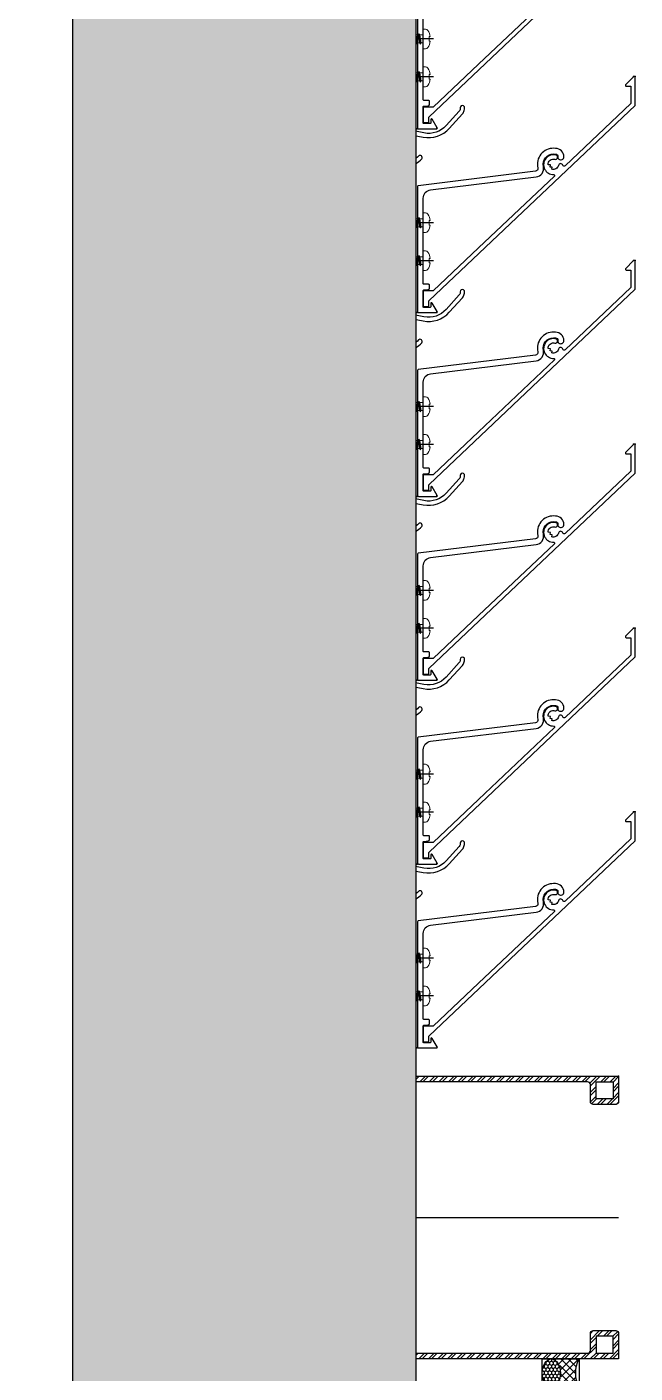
# Model space of a CAD drawing. Header units: millimetres. Extents: x 2519235 to 7246330, y 25937 to 201821.
# Drawn here: x 2752574 to 2752789, y 112582.9 to 113058.9 of the extents above; entities that cross this region are included whole.
import ezdxf

# ---------------------------------------------------------------- set-up
doc = ezdxf.new("R2010")
doc.units = ezdxf.units.MM
doc.set_wipeout_variables(frame=1)
doc.linetypes.add('CENTER', pattern=[50.8, 31.75, -6.35, 6.35, -6.35])
doc.linetypes.add('HIDDEN', pattern=[0.375, 0.25, -0.125])
for name, color, linetype in [('000 - STRUCTURE_STEEL_ACCESORIES_MAIN_COLOR_2', 7, 'Continuous'), ('000 - STRUCTURE_STEEL_ACCESORIES_WIPEOUT_', 7, 'Continuous'), ('010 - ASPG_ACCESSORIES_HATCH_', 7, 'Continuous'), ('010 - ASPG_ACCESSORIES_MAIN_COLOR_1', 7, 'Continuous'), ('010 - ASPG_ACCESSORIES_SUB_COLOR_1', 7, 'Continuous'), ('010 - ASPG_ACCESSORIES_SUB_COLOR_2', 7, 'Continuous'), ('010 - ASPG_ACCESSORIES_SYMBOL_', 7, 'Continuous'), ('010 - ASPG_ACCESSORIES_WIPEOUT_', 7, 'Continuous'), ('010 - ASPG_EXTR_DEF_SUB', 7, 'Continuous'), ('010 - ASPG_EXTR_MAIN_COLOR_2', 7, 'Continuous'), ('010 - ASPG_FASTERN_DEF_SUB', 7, 'Continuous'), ('010 - ASPG_FASTERN_HIDDEN_', 7, 'Continuous'), ('010 - ASPG_FASTERN_MAIN_COLOR_1', 7, 'Continuous'), ('010 - ASPG_FASTERN_SUB_COLOR_2', 7, 'Continuous'), ('010 - ASPG_FLASHING_HATCH_', 7, 'Continuous'), ('010 - ASPG_FLASHING_MAIN_COLOR_2', 7, 'Continuous'), ('010 - ASPG_FLASHING_MAIN_COLOR_4', 7, 'Continuous'), ('010 - ASPG_FLASHING_WIPEOUT_', 7, 'Continuous'), ('010 - ASPG_FRAMING_CUT_COLOR_4', 7, 'Continuous'), ('010 - ASPG_FRAMING_DEF_SUB', 7, 'Continuous'), ('010 - ASPG_FRAMING_HATCH_', 7, 'Continuous'), ('010 - ASPG_FRAMING_MAIN_COLOR_2', 7, 'Continuous'), ('010 - ASPG_FRAMING_SUB_COLOR_2', 7, 'Continuous'), ('010 - ASPG_FRAMING_WIPEOUT_', 7, 'Continuous'), ('BOLT & SCREW', 7, 'Continuous'), ('Center Line', 7, 'CENTER'), ('Xref-PLAN-106.940$0$_Beam', 7, 'Continuous')]:
    doc.layers.add(name, color=color, linetype=linetype)
doc.layers.add('12-GRID', color=7, linetype='CENTER', lineweight=13)
doc.layers.add('SCREW', color=7, linetype='Continuous', lineweight=5)
pattern_1 = [(45, (68845973.911, -106253.634), (-4.0411152545, 4.0411152545), []), (45, (68845976.6053, -106253.634), (-4.0411152545, 4.0411152545), [])]

# ---------------------------------------------------------------- blocks, each defined once
blk = doc.blocks.new('Xref-PLAN-106.940')
at = {"layer": 'Xref-PLAN-106.940$0$_Beam', "color": 7}
for p, q in [((153369.18, 22958.4), (153369.18, 16058.4)), ((153669.18, 22958.4), (153669.18, 16058.4))]:
    blk.add_line(p, q, dxfattribs=at)
blk = doc.blocks.new('A$C6d15e31b')
at = {"color": 7}
blk.add_blockref('Xref-PLAN-106.940', (-135619.34, -23258.4), dxfattribs=at)
blk = doc.blocks.new('*U2951')
at = {"layer": '12-GRID', "color": 7, "linetype": 'CENTER'}
for p, q in [((0, -6.2), (0, 2.2)), ((-4.2, -2), (4.2, -2))]:
    blk.add_line(p, q, dxfattribs=at)
at = {"layer": 'BOLT & SCREW', "color": 7}
for p, q in [((-0.55, -1.77), (-1.77, -1.56)), ((-0.55, -2.23), (-1.77, -2.44)), ((-0.46, -1.77), (-0.88, -1.56)), ((-0.46, -2.23), (-0.88, -2.44)), ((-0.23, -1.45), (-0.44, -0.23)), ((-0.23, -1.54), (-0.44, -1.12)), ((-0.23, -2.46), (-0.44, -2.88)), ((-0.23, -2.55), (-0.44, -3.77)), ((0.23, -1.45), (0.44, -0.23)), ((0.23, -1.54), (0.44, -1.12)), ((0.44, -2.88), (0.23, -2.46)), ((0.23, -2.55), (0.44, -3.77)), ((0.46, -1.77), (0.88, -1.56)), ((0.46, -2.23), (0.88, -2.44)), ((0.55, -1.77), (1.77, -1.56)), ((0.55, -2.23), (1.77, -2.44))]:
    blk.add_line(p, q, dxfattribs=at)
for points in [[(-1.77, -1.56), (-0.88, -1.56, 0.414214), (-0.44, -1.12), (-0.44, -0.23), (0.44, -0.23), (0.44, -1.12, 0.414214), (0.88, -1.56), (1.77, -1.56), (1.77, -2.44), (0.88, -2.44, 0.414214), (0.44, -2.88), (0.44, -3.77), (-0.44, -3.77), (-0.44, -2.88, 0.414214), (-0.88, -2.44), (-1.77, -2.44)], [(0.23, -2.46, -0.414214), (0.46, -2.23), (0.55, -2.23), (0.55, -1.77), (0.46, -1.77, -0.414214), (0.23, -1.54), (0.23, -1.45), (-0.23, -1.45), (-0.23, -1.54, -0.414214), (-0.46, -1.77), (-0.55, -1.77), (-0.55, -2.23), (-0.46, -2.23, -0.414214), (-0.23, -2.46), (-0.23, -2.55), (0.23, -2.55)]]:
    blk.add_lwpolyline(points, format="xyb", close=True, dxfattribs=at)
blk.add_circle((0, -2), 3.5, dxfattribs=at)
blk = doc.blocks.new('000_ASPG_TYP_FILES_20260218-010703_FRAME_EXTR_')
at = {"layer": '010 - ASPG_FRAMING_HATCH_'}
h = blk.add_hatch(dxfattribs=at)
h.set_pattern_fill('ANSI32', scale=0.1, angle=180)
edge = h.paths.add_edge_path()
edge.add_line((2, 16), (2, 2))
edge.add_line((2, 2), (39.7, 2))
edge.add_arc((39.7, 1.7), 0.3, 0, 90, ccw=False)
edge.add_line((40, 1.7), (40, 0.3))
edge.add_arc((39.7, 0.3), 0.3, -90, 0, ccw=False)
edge.add_line((39.7, 0), (0.3, 0))
edge.add_arc((0.3, 0.3), 0.3, 180, 270, ccw=False)
edge.add_line((0, 0.3), (0, 17.7))
edge.add_arc((0.3, 17.7), 0.3, 90, 180, ccw=False)
edge.add_line((0.3, 18), (22.56, 18))
edge.add_arc((22.56, 18.5), 0.5, 270, 380.2095)
edge.add_arc((26.17, 19.83), 3.35, 182.0638, 200.2095, ccw=False)
edge.add_arc((23.58, 19.74), 0.76, 2.0638, 182.0638, ccw=False)
edge.add_arc((26.17, 19.83), 1.83, 182.0638, 447.9362)
edge.add_arc((26.26, 22.42), 0.76, 87.9362, 267.9362, ccw=False)
edge.add_arc((26.17, 19.83), 3.35, 69.7905, 87.9362, ccw=False)
edge.add_arc((27.5, 23.44), 0.5, 249.7905, 360)
edge.add_line((28, 23.44), (28, 26.68))
edge.add_line((28, 26.68), (28.5, 27.18))
edge.add_line((28.5, 27.18), (28, 27.68))
edge.add_line((28, 27.68), (28, 38.62))
edge.add_line((28, 38.62), (28.5, 39.12))
edge.add_line((28.5, 39.12), (28, 39.62))
edge.add_line((28, 39.62), (28, 42.86))
edge.add_arc((27.5, 42.86), 0.5, 0, 110.2095)
edge.add_arc((26.17, 46.47), 3.35, 272.0638, 290.2095, ccw=False)
edge.add_arc((26.26, 43.88), 0.76, 92.0638, 272.0638, ccw=False)
edge.add_arc((26.17, 46.47), 1.83, 272.0638, 537.9362)
edge.add_arc((23.58, 46.56), 0.76, 177.9362, 357.9362, ccw=False)
edge.add_arc((26.17, 46.47), 3.35, 159.7905, 177.9362, ccw=False)
edge.add_arc((22.56, 47.8), 0.5, 339.7905, 450)
edge.add_line((22.56, 48.3), (0.3, 48.3))
edge.add_arc((0.3, 48.6), 0.3, 180, 270, ccw=False)
edge.add_line((0, 48.6), (0, 60))
edge.add_arc((0.3, 60), 0.3, 90, 180, ccw=False)
edge.add_line((0.3, 60.3), (5, 60.3))
edge.add_line((5, 60.3), (5, 65))
edge.add_arc((5.3, 65), 0.3, 90, 180, ccw=False)
edge.add_line((5.3, 65.3), (30, 65.3))
edge.add_line((30, 65.3), (30, 63.6))
edge.add_arc((29.7, 63.6), 0.3, -90, 0, ccw=False)
edge.add_line((29.7, 63.3), (7.3, 63.3))
edge.add_arc((7.3, 63), 0.3, 90, 180)
edge.add_line((7, 63), (7, 58.3))
edge.add_line((7, 58.3), (2.3, 58.3))
edge.add_arc((2.3, 58), 0.3, 90, 180)
edge.add_line((2, 58), (2, 50.6))
edge.add_arc((2.3, 50.6), 0.3, 180, 270)
edge.add_line((2.3, 50.3), (29.7, 50.3))
edge.add_arc((29.7, 50), 0.3, 0, 90, ccw=False)
edge.add_line((30, 50), (30, 26.68))
edge.add_line((30, 26.68), (30, 16.3))
edge.add_arc((29.7, 16.3), 0.3, -90, 0, ccw=False)
edge.add_line((29.7, 16), (2, 16))
at = {"layer": '010 - ASPG_FRAMING_CUT_COLOR_4', "color": 7}
blk.add_lwpolyline([(2, 16), (2, 2), (39.7, 2, -0.414214), (40, 1.7), (40, 0.3, -0.414214), (39.7, 0), (0.3, 0, -0.414214), (0, 0.3), (0, 17.7, -0.414214), (0.3, 18), (22.56, 18, 0.52173), (23.03, 18.67, -0.079342), (22.82, 19.71, -1), (24.34, 19.76, 2.296346), (26.24, 21.66, -1), (26.29, 23.18, -0.079342), (27.33, 22.97, 0.52173), (28, 23.44), (28, 26.68), (28.5, 27.18), (28, 27.68), (28, 38.62), (28.5, 39.12), (28, 39.62), (28, 42.86, 0.52173), (27.33, 43.33, -0.079342), (26.29, 43.12, -1), (26.24, 44.64, 2.296346), (24.34, 46.54, -1), (22.82, 46.59, -0.079342), (23.03, 47.63, 0.52173), (22.56, 48.3), (0.3, 48.3, -0.414214), (0, 48.6), (0, 60, -0.414214), (0.3, 60.3), (5, 60.3), (5, 65, -0.414214), (5.3, 65.3), (30, 65.3), (30, 63.6, -0.414214), (29.7, 63.3), (7.3, 63.3, 0.414214), (7, 63), (7, 58.3), (2.3, 58.3, 0.414214), (2, 58), (2, 50.6, 0.414214), (2.3, 50.3), (29.7, 50.3, -0.414214), (30, 50), (30, 26.68), (30, 16.3, -0.414214), (29.7, 16)], format="xyb", close=True, dxfattribs=at)
at = {"color": 7}
for p in [(26.17, 48.47), (26.17, 21.83)]:
    blk.add_blockref('*U2951', p, dxfattribs=at)
blk = doc.blocks.new('000_ASPG_TYP_FILES_FRAMING_EXTR_BREAKLINE_TYPE_2')
at = {"layer": '010 - ASPG_FRAMING_HATCH_', "transparency": 33554585}
h = blk.add_hatch(dxfattribs=at)
h.set_pattern_fill('ANSI32', scale=0.25)
h.paths.add_polyline_path([(131, 91, 0.414214), (132, 90), (140, 90, 0.414214), (141, 91), (141, 100), (2, 100), (2, 125), (0, 125), (0, 99, 0.414214), (1, 98), (63, 98, -0.414214), (64, 97), (64, 3, -0.414214), (63, 2), (0, 2), (0, 0), (141, 0), (141, 9, 0.414214), (140, 10), (132, 10, 0.414214), (131, 9), (131, 3, -0.414214), (130, 2), (67, 2, -0.414214), (66, 3), (66, 97, -0.414214), (67, 98), (130, 98, -0.414214), (131, 97)])
h.paths.add_polyline_path([(133, 92), (133, 98), (139, 98), (139, 92)], flags=16)
h.paths.add_polyline_path([(133, 8), (139, 8), (139, 2), (133, 2)], flags=16)
at = {"layer": '010 - ASPG_FRAMING_HATCH_'}
h = blk.add_hatch(dxfattribs=at)
h.set_pattern_fill('ANSI37', scale=0.595498, angle=-90)
h.set_pattern_definition([(315, (1257419.4929, -519971.6224), (1.3369313545, 1.3369313545), []), (45, (1257419.4929, -519971.6224), (-1.3369313545, 1.3369313545), [])])
edge = h.paths.add_edge_path()
edge.add_ellipse((57.77, 105), major_axis=(0, -5), ratio=0.644482, start_angle=0, end_angle=180)
edge.add_line((57.77, 110), (62, 110))
edge.add_arc((62, 110.3), 0.3, -90, 0)
edge.add_line((62.3, 110.3), (62.3, 111))
edge.add_line((62.3, 111), (61.8, 111.5))
edge.add_line((61.8, 111.5), (62.3, 112))
edge.add_line((62.3, 112), (61.8, 112.5))
edge.add_line((61.8, 112.5), (62.3, 113))
edge.add_line((62.3, 113), (61.8, 113.5))
edge.add_line((61.8, 113.5), (62.3, 114))
edge.add_line((62.3, 114), (62.3, 115))
edge.add_line((62.3, 115), (63.3, 115))
edge.add_line((63.3, 115), (63.8, 115.5))
edge.add_line((63.8, 115.5), (64.3, 115))
edge.add_line((64.3, 115), (64.8, 115.5))
edge.add_line((64.8, 115.5), (65.3, 115))
edge.add_line((65.3, 115), (65.8, 115.5))
edge.add_line((65.8, 115.5), (66.3, 115))
edge.add_line((66.3, 115), (67, 115))
edge.add_arc((67, 115.3), 0.3, -90, 0)
edge.add_line((67.3, 115.3), (67.3, 110))
edge.add_arc((77.2, 105), 11.09, 153.2037, 206.7963)
edge.add_line((67.3, 100), (57.77, 100))
h = blk.add_hatch(dxfattribs=at)
h.set_pattern_fill('ANSI37', scale=0.595498, angle=-90)
h.set_pattern_definition([(315, (1257419.1929, -519973.9224), (1.3369313545, 1.3369313545), []), (45, (1257419.1929, -519973.9224), (-1.3369313545, 1.3369313545), [])])
edge = h.paths.add_edge_path()
edge.add_ellipse((11.53, 105), major_axis=(0, -5), ratio=0.644482, start_angle=180, end_angle=360, ccw=False)
edge.add_line((11.53, 110), (2, 110))
edge.add_arc((-7.9, 105), 11.09, -26.7963, 26.7963, ccw=False)
edge.add_line((2, 100), (11.53, 100))
h = blk.add_hatch(dxfattribs=at)
h.set_pattern_fill('HONEY', scale=0.238199, angle=-90)
h.set_pattern_definition([(270, (1257419.4425, -519993.9224), (0.65495992507, -1.1344238721), [0.7562825814, -1.5125651628]), (30, (1257419.4425, -519993.9224), (0.65495992936, 1.1344238696), [0.7562825814, -1.5125651628]), (330, (1257419.4425, -519993.9224), (1.30991985442, -2.48e-09), [-1.5125651628, 0.7562825814])])
edge = h.paths.add_edge_path()
edge.add_ellipse((11.78, 105), major_axis=(0, -5), ratio=0.644482, start_angle=0, end_angle=360, ccw=False)
h = blk.add_hatch(dxfattribs=at)
h.set_pattern_fill('HONEY', scale=0.238199, angle=-90)
h.set_pattern_definition([(270, (1257419.24324, -519991.6224), (0.65495992507, -1.1344238721), [0.7562825814, -1.5125651628]), (30, (1257419.24324, -519991.6224), (0.65495992936, 1.1344238696), [0.7562825814, -1.5125651628]), (330, (1257419.24324, -519991.6224), (1.30991985442, -2.48e-09), [-1.5125651628, 0.7562825814])])
edge = h.paths.add_edge_path()
edge.add_ellipse((57.52, 105), major_axis=(0, -5), ratio=0.644482, start_angle=0, end_angle=360)
at = {"color": 7}
blk.add_point((141, 100), dxfattribs=at)
at = {"layer": '010 - ASPG_FRAMING_CUT_COLOR_4', "color": 7}
blk.add_lwpolyline([(0, 0), (0, 2), (63, 2, 0.414214), (64, 3), (64, 97, 0.414214), (63, 98), (1, 98, -0.414214), (0, 99), (0, 125), (2, 125), (2, 100), (141, 100), (141, 91, -0.414214), (140, 90), (132, 90, -0.414214), (131, 91), (131, 97, 0.414214), (130, 98), (67, 98, 0.414214), (66, 97), (66, 3, 0.414214), (67, 2), (130, 2, 0.414214), (131, 3), (131, 9, -0.414214), (132, 10), (140, 10, -0.414214), (141, 9), (141, 0)], format="xyb", close=True, dxfattribs=at)
for points in [[(139, 98), (139, 92), (133, 92), (133, 98)], [(139, 2), (139, 8), (133, 8), (133, 2)]]:
    blk.add_lwpolyline(points, close=True, dxfattribs=at)
at = {"layer": '010 - ASPG_FRAMING_DEF_SUB', "color": 7, "transparency": 33554457}
blk.add_line((0, 50), (141, 50), dxfattribs=at)
for points in [[(54.3, 100), (67.3, 100), (67.3, 115.5), (54.3, 115.5)], [(2, 100), (15, 100), (15, 110), (2, 110)]]:
    blk.add_lwpolyline(points, close=True, dxfattribs=at)
at = {"layer": '010 - ASPG_FRAMING_SUB_COLOR_2', "color": 7}
for points in [[(57.52, 100), (67.3, 100, -0.238199), (67.3, 110), (67.3, 115.3, -0.414214), (67, 115), (66.3, 115), (65.8, 115.5), (65.3, 115), (64.8, 115.5), (64.3, 115), (63.8, 115.5), (63.3, 115), (62.3, 115), (62.3, 114), (61.8, 113.5), (62.3, 113), (61.8, 112.5), (62.3, 112), (61.8, 111.5), (62.3, 111), (62.3, 110.3, -0.414214), (62, 110), (57.52, 110)], [(11.78, 100), (2, 100, 0.238199), (2, 110), (11.78, 110)]]:
    blk.add_lwpolyline(points, format="xyb", dxfattribs=at)
at = {"layer": '010 - ASPG_FRAMING_SUB_COLOR_2', "color": 7, "extrusion": (0, 0, -1)}
blk.add_ellipse((11.78, 105), major_axis=(0, -5), ratio=0.644482, dxfattribs=at)
at = {"layer": '010 - ASPG_FRAMING_SUB_COLOR_2', "color": 7}
blk.add_ellipse((57.52, 105), major_axis=(0, -5), ratio=0.644482, dxfattribs=at)
blk = doc.blocks.new('PZG35-9D5')
at = {"layer": 'Center Line', "color": 7}
blk.add_line((0, 3.73), (0, -10.53), dxfattribs=at)
at = {"layer": 'SCREW', "color": 7}
for p, q in [((-1.4, 0), (-1.4, -1.09)), ((1.4, 0), (1.4, -0.59)), ((-1.85, -1.4), (1.85, -0.9)), ((-1.85, -1.4), (-1.4, -1.09)), ((-1.85, -1.4), (-1.4, -1.71)), ((-1.85, -2.7), (1.85, -2.2)), ((-1.85, -2.7), (-1.4, -2.39)), ((-1.85, -2.7), (-1.4, -3.01)), ((-1.85, -4), (-1.4, -3.69)), ((-1.85, -4), (-0.99, -3.88)), ((-1.85, -4), (-1.4, -4.31)), ((-1.4, -1.09), (1.4, -0.59)), ((-1.4, -1.71), (1.4, -1.21)), ((-1.4, -1.71), (-1.4, -2.39)), ((-1.4, -2.39), (1.4, -1.89)), ((-1.4, -3.01), (1.4, -2.51)), ((-1.4, -3.01), (-1.4, -3.69)), ((-1.4, -3.69), (-0.84, -3.59)), ((-1.4, -4.31), (-1.18, -4.27)), ((-1.4, -4.31), (-1.4, -8.1)), ((0.56, -3.34), (1.4, -3.19)), ((0.71, -3.65), (1.85, -3.5)), ((0.71, -3.93), (1.4, -3.81)), ((0.71, -4.61), (1.4, -4.49)), ((1.85, -0.9), (1.4, -0.59)), ((1.85, -0.9), (1.4, -1.21)), ((1.4, -1.21), (1.4, -1.89)), ((1.85, -2.2), (1.4, -1.89)), ((1.85, -2.2), (1.4, -2.51)), ((1.4, -2.51), (1.4, -3.19)), ((1.85, -3.5), (1.4, -3.19)), ((1.85, -3.5), (1.4, -3.81)), ((1.4, -3.81), (1.4, -4.49)), ((1.85, -4.8), (1.4, -4.49)), ((0, -9.5), (-1.4, -8.1)), ((0, -9.5), (1.4, -8.1)), ((0.71, -4.95), (1.85, -4.8)), ((0.71, -5.23), (1.4, -5.11)), ((1.85, -4.8), (1.4, -5.11)), ((1.4, -5.11), (1.4, -8.1))]:
    blk.add_line(p, q, dxfattribs=at)
blk.add_lwpolyline([(0, -9.5), (0.71, -5.23), (0.71, -3.6, 0.417657), (0.41, -3.3, 0.108102), (-0.84, -3.59), (-1.4, -4.7)], format="xyb", dxfattribs=at)
blk = doc.blocks.new('*U2950')
at = {"layer": 'SCREW', "color": 7}
blk.add_lwpolyline([(3.03, 1.78, 0.09906), (0.8, 2.55), (0.8, 2.27), (-0.8, 2.27), (-0.8, 2.55, 0.09906), (-3.03, 1.78, 0.266588), (-3.5, 0.96), (-3.5, 0.2, 0.414214), (-3.3, 0), (3.3, 0, 0.414214), (3.5, 0.2), (3.5, 0.96, 0.266588)], format="xyb", close=True, dxfattribs=at)
blk.add_blockref('PZG35-9D5', (0, 0), dxfattribs=at)
blk = doc.blocks.new('*U2949')
at = {"color": 7}
blk.add_point((0, 0), dxfattribs=at)
at = {"layer": '010 - ASPG_ACCESSORIES_MAIN_COLOR_1', "color": 7}
blk.add_lwpolyline([(-39.7, -0.6, 0.414214), (-40, -0.9), (-40, -7.37, 0.57735), (-39.65, -7.57), (-36.64, -5.83, 0.767327), (-36.79, -5.3), (-37.9, -5.3, -0.414214), (-38.2, -5), (-38.2, -2.8, -0.414214), (-38, -2.6), (-32.18, -2.6, -0.388879), (-31.98, -2.78), (-31.85, -4.34, 0.388879), (-31.35, -4.8), (-30.3, -4.8, 0.414214), (-30, -4.5), (-30, -2.9, -0.414214), (-29.7, -2.6), (0.41, -2.6, -0.378969), (3.39, -5.24), (7.95, -42.52, 0.446593), (11.62, -45.08, -0.489802), (16.08, -48.68), (16.06, -49.36, -0.18248), (15.8, -50.02, -0.267949), (15.33, -50.17, 1.122115), (15.1, -52.34, 0.405004), (18.06, -49.4), (18.08, -48.72, 0.489805), (11.16, -43.13, -0.446597), (9.94, -42.28), (4.87, -0.85, 0.364176), (4.57, -0.6)], format="xyb", close=True, dxfattribs=at)
at = {"layer": '010 - ASPG_EXTR_DEF_SUB', "color": 7}
for p in [(-40, -0.5), (43.44, -76.9), (43.44, -77.5)]:
    blk.add_point(p, dxfattribs=at)
at = {"layer": '010 - ASPG_EXTR_MAIN_COLOR_2', "color": 7}
blk.add_lwpolyline([(11.37, -48.15), (11.47, -47.44), (12.18, -47.56), (12.29, -46.79, -0.535538), (14.19, -49.17, 0.991572), (15.66, -49.58, 1.157025), (8.79, -48.77, -0.688558), (8.27, -48.99), (-17.14, -22.17), (-32.34, -6.13), (-32.34, -2.9, 0.414312), (-32.64, -2.6), (-37.54, -2.6, 0.414116), (-37.84, -2.9), (-37.84, -4.3, 0.414214), (-37.54, -4.6), (-35.99, -4.6, -0.205895), (-35.77, -4.69), (33.23, -77.5), (43.14, -77.5, 0.668179), (43.36, -76.99), (40.52, -74.15, 0.668179), (40.01, -74.36), (40.01, -76), (33.87, -76), (11.86, -52.78, -0.558354), (12.08, -51.95, 0.766275), (12.04, -50.39, -0.438583), (10.71, -48.05)], format="xyb", close=True, dxfattribs=at)
at = {"layer": 'SCREW', "color": 7, "rotation": 180}
for p in [(-21.65, -2.5), (-8.24, -2.5)]:
    blk.add_blockref('*U2950', p, dxfattribs=at)
blk = doc.blocks.new('*U2125')
at = {"color": 7}
blk.add_wipeout([(1390, 4), (60, 4), (60, 69.3), (1390, 69.3)], dxfattribs=at).dxf.layer = '010 - ASPG_FRAMING_WIPEOUT_'
at = {"layer": '010 - ASPG_FRAMING_MAIN_COLOR_2', "color": 7}
blk.add_lwpolyline([(1360, 69.3), (90, 69.3), (90, 6), (1360, 6)], close=True, dxfattribs=at)
at = {"layer": '010 - ASPG_FRAMING_SUB_COLOR_2', "color": 7}
for points in [[(1390, 4), (60, 4), (60, 69.3), (1390, 69.3)], [(60, 2), (60, 4), (1390, 4), (1390, 2)]]:
    blk.add_lwpolyline(points, close=True, dxfattribs=at)
at = {"color": 7}
for name, p, rotation in [('*U2949', (1025, 69.3), 180), ('*U2949', (1090, 69.3), 180), ('*U2949', (1155, 69.3), 180), ('*U2949', (1220, 69.3), 180), ('*U2949', (1285, 69.3), 180), ('*U2949', (1350, 69.3), 180), ('000_ASPG_TYP_FILES_FRAMING_EXTR_BREAKLINE_TYPE_2', (1500, 0), 89.99999999999999)]:
    blk.add_blockref(name, p, dxfattribs=dict(at, rotation=rotation))
at = {"color": 7, "xscale": -1}
blk.add_blockref('000_ASPG_TYP_FILES_20260218-010703_FRAME_EXTR_', (1390, 4), dxfattribs=at)
blk = doc.blocks.new('*U1101')
at = {"layer": '010 - ASPG_EXTR_DEF_SUB', "color": 7}
for p in [(0, 0), (65, 0), (130, 0), (195, 0), (260, 0)]:
    blk.add_point(p, dxfattribs=at)
at = {"layer": '010 - ASPG_EXTR_MAIN_COLOR_2', "color": 7}
for points in [[(30.76, 70.07, 0.433659), (30.46, 69.75), (30.84, 63.96, 0.082069), (30.86, 63.87, 0.720654), (32.33, 63.97, 0.079224), (32.34, 64.07), (32.07, 68.14, -0.433659), (32.47, 68.57), (40.86, 68.57, -0.607385), (41.35, 67.62, -0.045829), (22.78, 45.76, -0.560492), (22.29, 45.89, 0.31786), (19.21, 48.24, 0.953288), (19.08, 46.72, -2.423004), (17.26, 44.89, 0.952315), (15.74, 44.76, 0.300821), (17.89, 41.76, -0.560492), (17.98, 41.25, -0.019425), (8.62, 33.46, -0.552501), (8.15, 33.64, 0.344461), (4.99, 36.3, 0.952015), (4.86, 34.78, -2.423186), (3.04, 32.95, 0.952015), (1.52, 32.82, 0.2854), (3.49, 29.89, -0.553378), (3.56, 29.38, 0.030674), (-11.54, 15.06, 0.4171), (-10.89, 5.27, 0.935553), (-9.9, 6.41, -0.43441), (-10.2, 14.29, -0.014998), (-3.08, 21.45, -0.738349), (-0.08, 19.76, 0.004917), (-3.19, 4.8, 0.263611), (-0.12, -4.46), (5, -9.08, 0.125884), (6.27, -9.75, 0.044275), (7.09, -9.87, 1.107655), (7.13, -8.33, -0.215596), (6.02, -7.99), (0.89, -3.35, -0.263611), (-1.72, 4.51, -0.004855), (1.34, 19.26, 0.23396), (0.82, 21.95, -0.24081), (0.71, 24.9, -0.104157), (0.78, 25), (2.99, 26.93, -0.229021), (5.7, 26.89, -0.381721), (10.27, 9.07, 0.977382), (11.62, 8.41, 0.361105), (7.41, 27.5, -0.496126), (7.44, 30.69, 0.003188), (9.06, 31.9, -0.002827), (10.56, 33.07, 0.077048), (43.74, 68.44, -0.247674), (43.99, 68.57), (45.98, 68.57, -0.044131), (46.47, 68.5, -0.125846), (48.96, 67.21, -0.098851), (49.82, 66.03, -0.205828), (49.79, 61.2, -0.115116), (46.37, 57.18, 0.822373), (47.46, 56.1, 0.109185), (51.15, 60.56, 0.208323), (51.19, 66.64, 0.100528), (49.97, 68.32, 0.145116), (46.29, 70.07)], [(95.76, 70.07, 0.433659), (95.46, 69.75), (95.84, 63.96, 0.082069), (95.86, 63.87, 0.720654), (97.33, 63.97, 0.079224), (97.34, 64.07), (97.07, 68.14, -0.433659), (97.47, 68.57), (105.86, 68.57, -0.607385), (106.35, 67.62, -0.045829), (87.78, 45.76, -0.560492), (87.29, 45.89, 0.31786), (84.21, 48.24, 0.953288), (84.08, 46.72, -2.423004), (82.26, 44.89, 0.952315), (80.74, 44.76, 0.300821), (82.89, 41.76, -0.560492), (82.98, 41.25, -0.019425), (73.62, 33.46, -0.552501), (73.15, 33.64, 0.344461), (69.99, 36.3, 0.952015), (69.86, 34.78, -2.423186), (68.04, 32.95, 0.952015), (66.52, 32.82, 0.2854), (68.49, 29.89, -0.553378), (68.56, 29.38, 0.030674), (53.46, 15.06, 0.4171), (54.11, 5.27, 0.935553), (55.1, 6.41, -0.43441), (54.8, 14.29, -0.014998), (61.92, 21.45, -0.738349), (64.92, 19.76, 0.004917), (61.81, 4.8, 0.263611), (64.88, -4.46), (70, -9.08, 0.125884), (71.27, -9.75, 0.044275), (72.09, -9.87, 1.107655), (72.13, -8.33, -0.215596), (71.02, -7.99), (65.89, -3.35, -0.263611), (63.28, 4.51, -0.004855), (66.34, 19.26, 0.23396), (65.82, 21.95, -0.24081), (65.71, 24.9, -0.104157), (65.78, 25), (67.99, 26.93, -0.229021), (70.7, 26.89, -0.381721), (75.27, 9.07, 0.977382), (76.62, 8.41, 0.361105), (72.41, 27.5, -0.496126), (72.44, 30.69, 0.003188), (74.06, 31.9, -0.002827), (75.56, 33.07, 0.077048), (108.74, 68.44, -0.247674), (108.99, 68.57), (110.98, 68.57, -0.044131), (111.47, 68.5, -0.125846), (113.96, 67.21, -0.098851), (114.82, 66.03, -0.205828), (114.79, 61.2, -0.115116), (111.37, 57.18, 0.822373), (112.46, 56.1, 0.109185), (116.15, 60.56, 0.208323), (116.19, 66.64, 0.100528), (114.97, 68.32, 0.145116), (111.29, 70.07)], [(160.76, 70.07, 0.433659), (160.46, 69.75), (160.84, 63.96, 0.082069), (160.86, 63.87, 0.720654), (162.33, 63.97, 0.079224), (162.34, 64.07), (162.07, 68.14, -0.433659), (162.47, 68.57), (170.86, 68.57, -0.607385), (171.35, 67.62, -0.045829), (152.78, 45.76, -0.560492), (152.29, 45.89, 0.31786), (149.21, 48.24, 0.953288), (149.08, 46.72, -2.423004), (147.26, 44.89, 0.952315), (145.74, 44.76, 0.300821), (147.89, 41.76, -0.560492), (147.98, 41.25, -0.019425), (138.62, 33.46, -0.552501), (138.15, 33.64, 0.344461), (134.99, 36.3, 0.952015), (134.86, 34.78, -2.423186), (133.04, 32.95, 0.952015), (131.52, 32.82, 0.2854), (133.49, 29.89, -0.553378), (133.56, 29.38, 0.030674), (118.46, 15.06, 0.4171), (119.11, 5.27, 0.935553), (120.1, 6.41, -0.43441), (119.8, 14.29, -0.014998), (126.92, 21.45, -0.738349), (129.92, 19.76, 0.004917), (126.81, 4.8, 0.263611), (129.88, -4.46), (135, -9.08, 0.125884), (136.27, -9.75, 0.044275), (137.09, -9.87, 1.107655), (137.13, -8.33, -0.215596), (136.02, -7.99), (130.89, -3.35, -0.263611), (128.28, 4.51, -0.004855), (131.34, 19.26, 0.23396), (130.82, 21.95, -0.24081), (130.71, 24.9, -0.104157), (130.78, 25), (132.99, 26.93, -0.229021), (135.7, 26.89, -0.381721), (140.27, 9.07, 0.977382), (141.62, 8.41, 0.361105), (137.41, 27.5, -0.496126), (137.44, 30.69, 0.003188), (139.06, 31.9, -0.002827), (140.56, 33.07, 0.077048), (173.74, 68.44, -0.247674), (173.99, 68.57), (175.98, 68.57, -0.044131), (176.47, 68.5, -0.125846), (178.96, 67.21, -0.098851), (179.82, 66.03, -0.205828), (179.79, 61.2, -0.115116), (176.37, 57.18, 0.822373), (177.46, 56.1, 0.109185), (181.15, 60.56, 0.208323), (181.19, 66.64, 0.100528), (179.97, 68.32, 0.145116), (176.29, 70.07)], [(225.76, 70.07, 0.433659), (225.46, 69.75), (225.84, 63.96, 0.082069), (225.86, 63.87, 0.720654), (227.33, 63.97, 0.079224), (227.34, 64.07), (227.07, 68.14, -0.433659), (227.47, 68.57), (235.86, 68.57, -0.607385), (236.35, 67.62, -0.045829), (217.78, 45.76, -0.560492), (217.29, 45.89, 0.31786), (214.21, 48.24, 0.953288), (214.08, 46.72, -2.423004), (212.26, 44.89, 0.952315), (210.74, 44.76, 0.300821), (212.89, 41.76, -0.560492), (212.98, 41.25, -0.019425), (203.62, 33.46, -0.552501), (203.15, 33.64, 0.344461), (199.99, 36.3, 0.952015), (199.86, 34.78, -2.423186), (198.04, 32.95, 0.952015), (196.52, 32.82, 0.2854), (198.49, 29.89, -0.553378), (198.56, 29.38, 0.030674), (183.46, 15.06, 0.4171), (184.11, 5.27, 0.935553), (185.1, 6.41, -0.43441), (184.8, 14.29, -0.014998), (191.92, 21.45, -0.738349), (194.92, 19.76, 0.004917), (191.81, 4.8, 0.263611), (194.88, -4.46), (200, -9.08, 0.125884), (201.27, -9.75, 0.044275), (202.09, -9.87, 1.107655), (202.13, -8.33, -0.215596), (201.02, -7.99), (195.89, -3.35, -0.263611), (193.28, 4.51, -0.004855), (196.34, 19.26, 0.23396), (195.82, 21.95, -0.24081), (195.71, 24.9, -0.104157), (195.78, 25), (197.99, 26.93, -0.229021), (200.7, 26.89, -0.381721), (205.27, 9.07, 0.977382), (206.62, 8.41, 0.361105), (202.41, 27.5, -0.496126), (202.44, 30.69, 0.003188), (204.06, 31.9, -0.002827), (205.56, 33.07, 0.077048), (238.74, 68.44, -0.247674), (238.99, 68.57), (240.98, 68.57, -0.044131), (241.47, 68.5, -0.125846), (243.96, 67.21, -0.098851), (244.82, 66.03, -0.205828), (244.79, 61.2, -0.115116), (241.37, 57.18, 0.822373), (242.46, 56.1, 0.109185), (246.15, 60.56, 0.208323), (246.19, 66.64, 0.100528), (244.97, 68.32, 0.145116), (241.29, 70.07)]]:
    blk.add_lwpolyline(points, format="xyb", close=True, dxfattribs=at)
for points in [[(301.35, 67.62, -0.045829), (282.78, 45.76, -0.560492), (282.29, 45.89, 0.31786), (279.21, 48.24, 0.953288), (279.08, 46.72, -2.423004), (277.26, 44.89, 0.952315), (275.74, 44.76, 0.300821), (277.89, 41.76, -0.560492), (277.98, 41.25, -0.019425), (268.62, 33.46, -0.552501), (268.15, 33.64, 0.344461), (264.99, 36.3, 0.952015), (264.86, 34.78, -2.423186), (263.04, 32.95, 0.952015), (261.52, 32.82, 0.2854), (263.49, 29.89, -0.553378), (263.56, 29.38, 0.030674), (248.46, 15.06, 0.4171), (249.11, 5.27, 0.935553), (250.1, 6.41, -0.43441), (249.8, 14.29, -0.014998), (256.92, 21.45, -0.738349), (259.92, 19.76, 0.004917), (256.81, 4.8, 0.263611), (259.88, -4.46), (265, -9.08, 0.125884), (266.27, -9.75, 0.044275), (267.09, -9.87, 1.107655), (267.13, -8.33, -0.215596), (266.02, -7.99), (260.89, -3.35, -0.263611), (258.28, 4.51, -0.004855), (261.34, 19.26, 0.23396), (260.82, 21.95, -0.24081), (260.71, 24.9, -0.104157), (260.78, 25), (262.99, 26.93, -0.229021), (265.7, 26.89, -0.381721), (270.27, 9.07, 0.977382), (271.62, 8.41, 0.361105), (267.41, 27.5, -0.496126), (267.44, 30.69, 0.003188), (269.06, 31.9, -0.002827), (270.56, 33.07, 0.077048), (303.74, 68.44, -0.247674)], [(306.29, 70.07), (290.76, 70.07, 0.433659), (290.46, 69.75), (290.84, 63.96, 0.082069), (290.86, 63.87, 0.720654), (292.33, 63.97, 0.079224), (292.34, 64.07), (292.07, 68.14, -0.433659), (292.47, 68.57), (300.86, 68.57, -0.607385)]]:
    blk.add_lwpolyline(points, format="xyb", dxfattribs=at)
at = {"color": 7, "rotation": 179.999999999989}
for p in [(19.09, 42.89), (84.09, 42.89), (149.09, 42.89), (214.09, 42.89), (279.09, 42.89), (4.87, 30.95), (69.87, 30.95), (134.87, 30.95), (199.87, 30.95), (264.87, 30.95)]:
    blk.add_blockref('*U2951', p, dxfattribs=at)
blk = doc.blocks.new('W-1-PP17-ENT1_REV02_20260416-153151_PP17_ENT1_ASPG_MAIN_UPPL')
at = {"color": 7, "rotation": 270}
blk.add_blockref('*U2125', (18098, -4625), dxfattribs=at)
at = {"color": 7, "rotation": 90}
blk.add_blockref('*U1101', (18174.67, -5949.77), dxfattribs=at)
blk = doc.blocks.new('*U3381')
at = {"layer": '010 - ASPG_ACCESSORIES_SUB_COLOR_2', "color": 7}
for p, q in [((-2.08, -1.55), (-2.08, 0)), ((2.08, -1.05), (2.08, 0)), ((-2.73, -1.9), (2.73, -1.4)), ((-2.73, -1.9), (-2.08, -1.55)), ((-2.73, -1.9), (-2.08, -2.25)), ((-2.73, -3.7), (2.73, -3.2)), ((-2.73, -3.7), (-2.08, -3.35)), ((-2.73, -3.7), (-2.08, -4.05)), ((-2.08, -1.55), (2.08, -1.05)), ((-2.08, -2.25), (2.08, -1.75)), ((-2.08, -3.35), (-2.08, -2.25)), ((-2.08, -3.35), (2.08, -2.85)), ((-2.08, -4.05), (2.08, -3.55)), ((-2.08, -5.15), (-2.08, -4.05)), ((-2.08, -5.15), (2.08, -4.65)), ((-2.08, -5.15), (2.08, -4.65)), ((2.73, -1.4), (2.08, -1.05)), ((2.73, -1.4), (2.08, -1.75)), ((2.08, -2.85), (2.08, -1.75)), ((2.73, -3.2), (2.08, -2.85)), ((2.73, -3.2), (2.08, -3.55)), ((2.08, -4.65), (2.08, -3.55)), ((2.73, -5), (2.08, -4.65)), ((2.73, -5), (2.08, -4.65)), ((-2.73, -5.5), (2.73, -5)), ((-2.73, -5.5), (2.73, -5)), ((-2.73, -5.5), (-2.08, -5.15)), ((-2.73, -5.5), (-2.08, -5.15)), ((-2.73, -5.5), (-2.08, -5.85)), ((-2.73, -5.5), (-2.08, -5.85)), ((-2.73, -7.3), (2.73, -6.8)), ((-2.73, -7.3), (-2.08, -6.95)), ((-2.73, -7.3), (-2.08, -7.65)), ((-2.73, -9.1), (-2.08, -8.75)), ((-2.73, -9.1), (-1.57, -8.98)), ((-2.73, -9.1), (-2.08, -9.45)), ((-2.08, -5.85), (2.08, -5.35)), ((-2.08, -5.85), (2.08, -5.35)), ((-2.08, -6.95), (-2.08, -5.85)), ((-2.08, -6.95), (-2.08, -5.85)), ((-2.08, -6.95), (2.08, -6.45)), ((-2.08, -7.65), (2.08, -7.15)), ((-2.08, -8.75), (-2.08, -7.65)), ((-2.08, -8.75), (-1.06, -8.61)), ((-2.08, -9.45), (-1.63, -9.39)), ((-2.08, -10.55), (-2.08, -9.45)), ((0.43, -8.44), (2.08, -8.25)), ((0.71, -8.78), (2.73, -8.6)), ((0.71, -9.1), (2.08, -8.95)), ((2.73, -5), (2.08, -5.35)), ((2.73, -5), (2.08, -5.35)), ((2.08, -6.45), (2.08, -5.35)), ((2.08, -6.45), (2.08, -5.35)), ((2.73, -6.8), (2.08, -6.45)), ((2.73, -6.8), (2.08, -7.15)), ((2.08, -8.25), (2.08, -7.15)), ((2.73, -8.6), (2.08, -8.25)), ((2.73, -8.6), (2.08, -8.95)), ((2.08, -10.05), (2.08, -8.95)), ((-2.73, -10.9), (-2.08, -10.55)), ((-2.73, -10.9), (-1.84, -10.81)), ((-2.73, -10.9), (-2.08, -11.25)), ((-2.08, -10.55), (-1.8, -10.51)), ((-2.08, -11.25), (-1.91, -11.23)), ((-2.08, -12.4), (-2.08, -11.25)), ((-2.08, -12.4), (-2.08, -15.6)), ((0.71, -10.21), (2.08, -10.05)), ((0.71, -10.58), (2.73, -10.4)), ((0.71, -10.9), (2.08, -10.75)), ((2.73, -10.4), (2.08, -10.05)), ((2.73, -10.4), (2.08, -10.75)), ((2.08, -10.75), (2.08, -15.6)), ((0, -17.2), (-2.08, -15.6)), ((0, -17.2), (2.08, -15.6))]:
    blk.add_line(p, q, dxfattribs=at)
blk.add_lwpolyline([(0, -17.2), (0.71, -11.46), (0.71, -8.74, 0.417657), (0.41, -8.44, 0.070993), (-1.53, -8.73), (-2.08, -12.4)], format="xyb", dxfattribs=at)
at = {"layer": '010 - ASPG_ACCESSORIES_SYMBOL_', "color": 7, "linetype": 'CENTER'}
blk.add_line((0, 6.14), (0, -18.2), dxfattribs=at)
at = {"layer": '010 - ASPG_FASTERN_MAIN_COLOR_1', "color": 7}
for p, q in [((-4.17, 5.05), (-4.17, 1.2)), ((3.13, 5.45), (-3.13, 5.45)), ((-2.08, 5.05), (-2.08, 1.2)), ((2.08, 5.05), (2.08, 1.2)), ((4.17, 5.05), (4.17, 1.2)), ((-5.5, 0.55), (-5.5, 0)), ((5.5, 0), (-5.5, 0)), ((-5.2, 0.85), (-4.17, 1.2)), ((5.2, 0.85), (-5.2, 0.85)), ((4.17, 1.2), (-4.17, 1.2)), ((-2.58, 0.85), (-2.08, 1.2)), ((2.45, 0.85), (2.08, 1.2)), ((5.2, 0.85), (4.17, 1.2)), ((5.5, 0.55), (5.5, 0))]:
    blk.add_line(p, q, dxfattribs=at)
for centre, radius, start, end in [((-3.13, 3.89), 1.56, 48.0171, 131.9829), ((0, -0.18), 5.63, 68.2799, 111.7201), ((3.13, 3.89), 1.56, 48.0171, 131.9829), ((-5.2, 0.55), 0.3, 90, 180), ((5.2, 0.55), 0.3, 0, 90)]:
    blk.add_arc(centre, radius, start, end, dxfattribs=at)
blk = doc.blocks.new('G$C7D677D58')
at = {"layer": '010 - ASPG_FASTERN_MAIN_COLOR_1'}
h = blk.add_hatch(dxfattribs=at)
h.set_pattern_fill('ANSI35', scale=0.02, angle=280.6768, style=0)
h.set_pattern_definition([(145.676841, (67.453535, -13.0942606), (0.00281929957, 0.00412935224), []), (145.676841, (67.4500606, -13.0949156), (0.00281929957, 0.00412935224), [0.00625, -0.00125, 0, -0.00125])])
h.paths.add_polyline_path([(0.02989, 0.01545), (0.02447, 0.01545), (0.02447, 0.00055), (0.02989, 0.00055)])
at = {"layer": '010 - ASPG_FASTERN_DEF_SUB', "color": 7, "ltscale": 0.1}
blk.add_line((0.03829, 0.008), (0, 0.008, 0), dxfattribs=at)
at = {"layer": '010 - ASPG_FASTERN_MAIN_COLOR_1', "color": 7}
for p, q in [((0.01247, 0.01493, 0), (0.00767, 0.01493, 0)), ((0.01327, 0, 0), (0.01327, 0.016, 0)), ((0.01327, 0.016, 0), (0.01447, 0.016, 0)), ((0.01447, 0.016, 0), (0.01447, 0, 0)), ((0.02989, 0), (0.02989, 0.016)), ((0.02989, 0.016), (0.03109, 0.016)), ((0.03109, 0.016), (0.03109, 0)), ((0.03109, 0.00107), (0.03109, 0.01493)), ((0.03589, 0.01493), (0.03109, 0.01493)), ((0.0024, 0.012, 0), (0.0016, 0.0112, 0)), ((0.0016, 0.0048, 0), (0.0016, 0.0112, 0)), ((0.00687, 0.0112, 0), (0.0016, 0.0112, 0)), ((0.00687, 0.012, 0), (0.0024, 0.012, 0)), ((0.00687, 0.0028, 0), (0.00687, 0.0132, 0)), ((0.01247, 0.01146, 0), (0.00767, 0.01146, 0)), ((0.01327, 0.0028, 0), (0.01327, 0.0132, 0)), ((0.03589, 0.01146), (0.03109, 0.01146)), ((0.03669, 0.0028), (0.03669, 0.0132)), ((0.00687, 0.0048, 0), (0.0016, 0.0048, 0)), ((0.0024, 0.004, 0), (0.0016, 0.0048, 0)), ((0.00687, 0.004, 0), (0.0024, 0.004, 0)), ((0.01247, 0.00454, 0), (0.00767, 0.00454, 0)), ((0.01247, 0.00107, 0), (0.00767, 0.00107, 0)), ((0.01447, 0, 0), (0.01327, 0, 0)), ((0.03109, 0), (0.02989, 0)), ((0.03589, 0.00454), (0.03109, 0.00454)), ((0.03589, 0.00107), (0.03109, 0.00107))]:
    blk.add_line(p, q, dxfattribs=at)
at = {"layer": '010 - ASPG_FASTERN_MAIN_COLOR_1', "color": 7, "elevation": 0}
for points in [[(0.00767, 0.01493, 0.46188), (0.00767, 0.01146, 0.23094), (0.00767, 0.00454, 0.46188), (0.00767, 0.00107)], [(0.01247, 0.01493, -0.46188), (0.01247, 0.01146, -0.23094), (0.01247, 0.00454, -0.46188), (0.01247, 0.00107)], [(0.03589, 0.01493, -0.46188), (0.03589, 0.01146, -0.23094), (0.03589, 0.00454, -0.46188), (0.03589, 0.00107)]]:
    blk.add_lwpolyline(points, format="xyb", dxfattribs=at)
at = {"layer": '010 - ASPG_FASTERN_MAIN_COLOR_1', "color": 7}
blk.add_lwpolyline([(0.02989, 0.01545), (0.02447, 0.01545), (0.02447, 0.00055), (0.02989, 0.00055)], close=True, dxfattribs=at)
at = {"layer": '010 - ASPG_FASTERN_SUB_COLOR_2', "color": 7, "linetype": 'HIDDEN'}
for p, q in [((0.02989, 0.012), (0.01447, 0.012, 0)), ((0.02989, 0.0112), (0.01447, 0.0112, 0)), ((0.02989, 0.0048), (0.01447, 0.0048, 0)), ((0.02989, 0.004), (0.01447, 0.004, 0))]:
    blk.add_line(p, q, dxfattribs=at)
blk = doc.blocks.new('010 - ASPG_ACCESSORIES_BRACKET_FOR_FRAME_TYPE-1_CUT-VIEW')
at = {"color": 7}
blk.add_wipeout([(0, 25), (0, 0), (40, 0), (40, 3), (3, 3), (3, 25)], dxfattribs=at).dxf.layer = '010 - ASPG_ACCESSORIES_WIPEOUT_'
at = {"layer": '010 - ASPG_ACCESSORIES_HATCH_'}
h = blk.add_hatch(dxfattribs=at)
h.set_pattern_fill('ANSI32', scale=0.03)
h.set_pattern_definition(pattern_1)
h.paths.add_polyline_path([(1.45, 16.09), (1.1, 16.73), (0.75, 16.09), (0, 16.09), (0, 25), (3, 25), (2.98, 16.09)])
h = blk.add_hatch(dxfattribs=at)
h.set_pattern_fill('ANSI32', scale=0.03)
h.set_pattern_definition(pattern_1)
h.paths.add_polyline_path([(0, 0), (0, 11.78), (0.18, 11.92), (1.25, 11.92), (1.6, 11.27), (1.95, 11.92), (3, 11.92), (3, 3), (19.7, 3), (19.7, 0)])
h = blk.add_hatch(dxfattribs=at)
h.set_pattern_fill('ANSI32', scale=0.03)
h.set_pattern_definition(pattern_1)
h.paths.add_polyline_path([(28.7, 0), (28.7, 3), (40, 3), (40, 0)])
at = {"layer": '010 - ASPG_ACCESSORIES_MAIN_COLOR_1', "color": 7}
blk.add_lwpolyline([(0, 25), (0, 0), (40, 0), (40, 3), (3, 3), (3, 25)], close=True, dxfattribs=at)
at = {"layer": '010 - ASPG_ACCESSORIES_SUB_COLOR_1', "color": 7}
for points in [[(1.45, 16.09), (1.1, 16.73), (0.75, 16.09), (0, 16.09), (0, 25), (3, 25), (2.98, 16.09)], [(0, 0), (0, 11.78), (0.18, 11.92), (1.25, 11.92), (1.6, 11.27), (1.95, 11.92), (3, 11.92), (3, 3), (19.7, 3), (19.7, 0)], [(28.7, 0), (28.7, 3), (40, 3), (40, 0)]]:
    blk.add_lwpolyline(points, close=True, dxfattribs=at)
blk = doc.blocks.new('000_ASPG_TYP_FILES_EXPANSION_BOLT_1')
at = {"layer": '010 - ASPG_FASTERN_HIDDEN_', "color": 7, "linetype": 'CENTER'}
blk.add_line((-15.27, 0), (74.86, 0), dxfattribs=at)
at = {"layer": '010 - ASPG_FASTERN_MAIN_COLOR_1', "color": 7}
for p, q in [((-8, 7.21), (-7.36, 7.85)), ((-8, 7.21), (-8, -7.21)), ((-7.36, 7.85), (-2.24, 7.85)), ((-1.6, 7.21), (-2.24, 7.85)), ((-1.6, 7.21), (-1.6, -7.21)), ((-7.36, 3.93), (-2.24, 3.93)), ((-7.36, -3.93), (-2.24, -3.93)), ((-7.36, -7.85), (-8, -7.21)), ((-7.36, -7.85), (-2.24, -7.85)), ((-2.24, -7.85), (-1.6, -7.21))]:
    blk.add_line(p, q, dxfattribs=at)
blk.add_lwpolyline([(-1.6, -8.4), (0, -8.4), (0, 8.4), (-1.6, 8.4)], close=True, dxfattribs=at)
for centre, radius, start, end in [((-4.67, 5.89), 3.33, 143.8846, 216.1154), ((-4.93, 5.89), 3.33, 323.8846, 36.1154), ((4.36, 0), 12.36, 161.4826, 198.5174), ((-13.96, 0), 12.36, 341.4826, 18.5174), ((-4.67, -5.89), 3.33, 143.8846, 216.1154), ((-4.93, -5.89), 3.33, 323.8846, 36.1154)]:
    blk.add_arc(centre, radius, start, end, dxfattribs=at)
at = {"layer": '010 - ASPG_FASTERN_SUB_COLOR_2', "color": 7}
for p, q in [((-13, 2), (-12.17, 2.78)), ((-13, -2), (-13, 2)), ((-11.72, 2.8), (-12.21, -2.8)), ((-12.17, 2.78), (-11.71, 2.84)), ((-10.92, 4), (-11.72, 2.8)), ((-10.92, 4), (-11.61, -4)), ((-10.33, 2.8), (-10.92, 4)), ((-10.33, 2.8), (-10.82, -2.8)), ((-9.54, 4), (-10.33, 2.8)), ((-9.54, 4), (-10.23, -4)), ((-8.95, 2.8), (-9.54, 4)), ((-8.95, 2.8), (-9.43, -2.8)), ((-8.15, 4), (-8.95, 2.8)), ((-8.15, 4), (-8.84, -4)), ((0.66, 4), (-0.13, 2.8)), ((0.66, 4), (-0.03, -4)), ((1.25, 2.8), (0.66, 4)), ((1.25, 2.8), (0.77, -2.8)), ((2.05, 4), (1.25, 2.8)), ((2.05, 4), (1.36, -4)), ((2.64, 2.8), (2.05, 4)), ((2.64, 2.8), (2.15, -2.8)), ((3.43, 4), (2.64, 2.8)), ((3.43, 4), (2.74, -4)), ((4.02, 2.8), (3.43, 4)), ((4.02, 2.8), (3.54, -2.8)), ((4.82, 4), (4.02, 2.8)), ((4.82, 4), (4.13, -4)), ((5.41, 2.8), (4.82, 4)), ((5.41, 2.8), (4.92, -2.8)), ((6.21, 4), (5.41, 2.8)), ((6.21, 4), (5.51, -4)), ((6.79, 2.8), (6.21, 4)), ((6.79, 2.8), (6.31, -2.8)), ((7.59, 4), (6.79, 2.8)), ((7.59, 4), (6.9, -4)), ((8.18, 2.8), (7.59, 4)), ((8.18, 2.8), (7.7, -2.8)), ((8.98, 4), (8.18, 2.8)), ((8.98, 4), (8.28, -4)), ((9.57, 2.8), (8.98, 4)), ((9.57, 2.8), (9.08, -2.8)), ((10.36, 4), (9.57, 2.8)), ((10.36, 4), (9.67, -4)), ((10.95, 2.8), (10.36, 4)), ((10.95, 2.8), (10.47, -2.8)), ((11.75, 4), (10.95, 2.8)), ((11.75, 4), (11.06, -4)), ((12.34, 2.8), (11.75, 4)), ((12.34, 2.8), (11.85, -2.8)), ((13.13, 4), (12.34, 2.8)), ((13.13, 4), (12.44, -4)), ((13.13, 4), (47.5, 4)), ((47.5, 3), (47.5, 4)), ((50.5, 3), (47.5, 3)), ((50.5, 4), (60.29, 4.57)), ((50.5, 2), (50.5, 4)), ((50.5, 2), (51.5, 2)), ((50.5, -4), (50.5, 1.04)), ((50.66, 1.19), (51.03, 1.19)), ((52.03, 0.19), (52.03, -0.75)), ((52.5, 1), (52.5, 0)), ((54.73, -0.32), (55.27, 1.32)), ((55.04, -1.1), (55.75, 0.77)), ((56.22, 2), (57.5, 2)), ((56.68, 1.41), (57.11, 1.41)), ((58.11, 0.46), (58.18, -0.8)), ((58.5, 1), (58.5, -0.04)), ((60.29, 4.57), (60.29, -1.07)), ((67.5, 4), (60.29, 3.28)), ((67.5, -4), (67.5, 4)), ((-13, -2), (-12.17, -2.84)), ((-11.61, -4), (-12.21, -2.8)), ((-10.82, -2.8), (-11.61, -4)), ((-10.23, -4), (-10.82, -2.8)), ((-9.43, -2.8), (-10.23, -4)), ((-8.84, -4), (-9.43, -2.8)), ((-8.05, -2.8), (-8.84, -4)), ((0.77, -2.8), (-0.03, -4)), ((1.36, -4), (0.77, -2.8)), ((2.15, -2.8), (1.36, -4)), ((2.74, -4), (2.15, -2.8)), ((3.54, -2.8), (2.74, -4)), ((4.13, -4), (3.54, -2.8)), ((4.92, -2.8), (4.13, -4)), ((5.51, -4), (4.92, -2.8)), ((6.31, -2.8), (5.51, -4)), ((6.9, -4), (6.31, -2.8)), ((7.7, -2.8), (6.9, -4)), ((8.28, -4), (7.7, -2.8)), ((9.08, -2.8), (8.28, -4)), ((9.67, -4), (9.08, -2.8)), ((10.47, -2.8), (9.67, -4)), ((11.06, -4), (10.47, -2.8)), ((11.85, -2.8), (11.06, -4)), ((12.44, -4), (11.85, -2.8)), ((12.5, -4), (47.5, -4)), ((47.5, -4), (47.5, -3)), ((47.5, -3), (50.5, -3)), ((60.29, -4.69), (50.5, -4)), ((53.03, -1.75), (54.1, -1.75)), ((53.5, -1), (53.78, -1)), ((59.18, -1.75), (60.29, -1.75)), ((59.46, -1.04), (60.29, -1.07)), ((60.29, -1.75), (60.29, -4.69)), ((60.29, -3.28), (67.5, -4))]:
    blk.add_line(p, q, dxfattribs=at)
for centre, start, end in [((51.03, 0.19), 0, 121.9394), ((51.5, 1), 0, 90), ((56.22, 1), 90, 161.5651), ((56.68, 0.41), 90, 159.1163), ((57.11, 0.41), 3.0186, 90), ((57.5, 1), 0, 90), ((53.03, -0.75), 180, 270), ((53.5, 0), 180, 270), ((53.78, 0), 270, 341.5651), ((54.1, -0.75), 270, 339.1163), ((59.18, -0.75), 183.0186, 270), ((59.5, -0.04), 180, 267.8255)]:
    blk.add_arc(centre, 1, start, end, dxfattribs=at)
blk = doc.blocks.new('*U2124')
at = {"color": 7, "xscale": -1, "rotation": 270}
blk.add_blockref('*U3381', (3, -19), dxfattribs=at)
at = {"color": 7}
blk.add_wipeout([(70.16, 45), (70.16, 0), (0, 0), (0, -5), (75.16, -5), (75.16, 45)], dxfattribs=at).dxf.layer = '000 - STRUCTURE_STEEL_ACCESORIES_WIPEOUT_'
at = {"layer": '010 - ASPG_ACCESSORIES_HATCH_'}
h = blk.add_hatch(dxfattribs=at)
h.set_pattern_fill('ANSI32', scale=0.03, angle=-90)
h.set_pattern_definition([(315, (-106107.3324, -14494268.6785), (1.01027881362, 1.01027881362), []), (315, (-106107.3324, -14494269.352), (1.01027881362, 1.01027881362), [])])
h.paths.add_polyline_path([(70.16, 45), (70.16, 0), (0, 0), (0, -5), (75.16, -5), (75.16, 45)])
at = {"layer": '000 - STRUCTURE_STEEL_ACCESORIES_MAIN_COLOR_2', "color": 7}
blk.add_lwpolyline([(70.16, 45), (70.16, 0), (0, 0), (0, -5), (75.16, -5), (75.16, 45)], close=True, dxfattribs=at)
at = {"color": 7}
blk.add_blockref('000_ASPG_TYP_FILES_EXPANSION_BOLT_1', (70.16, 22.5), dxfattribs=at)
at = {"color": 7, "xscale": -1000, "yscale": 1000, "zscale": 1000, "rotation": 90}
blk.add_blockref('G$C7D677D58', (32.2, 16.47, 0), dxfattribs=at)
at = {"color": 7, "xscale": -1, "rotation": 180}
blk.add_blockref('010 - ASPG_ACCESSORIES_BRACKET_FOR_FRAME_TYPE-1_CUT-VIEW', (0, -5), dxfattribs=at)
blk = doc.blocks.new('A$C5a699cc3')
at = {"layer": '010 - ASPG_FRAMING_HATCH_'}
h = blk.add_hatch(dxfattribs=at)
h.set_pattern_fill('HONEY', scale=0.238199, angle=90)
h.set_pattern_definition([(90, (-1257417.4425, 520093.9224), (-0.65495992507, 1.1344238721), [0.7562825814, -1.5125651628]), (210, (-1257417.4425, 520093.9224), (-0.65495992936, -1.1344238696), [0.7562825814, -1.5125651628]), (150, (-1257417.4425, 520093.9224), (-1.30991985442, 2.48e-09), [-1.5125651628, 0.7562825814])])
edge = h.paths.add_edge_path()
edge.add_ellipse((-9.78, -5), major_axis=(0, 5), ratio=0.644482, start_angle=0, end_angle=360, ccw=False)
h = blk.add_hatch(dxfattribs=at)
h.set_pattern_fill('ANSI37', scale=0.595498, angle=90)
h.set_pattern_definition([(135, (-1257417.1929, 520073.9224), (-1.3369313545, -1.3369313545), []), (225, (-1257417.1929, 520073.9224), (1.3369313545, -1.3369313545), [])])
edge = h.paths.add_edge_path()
edge.add_ellipse((-9.53, -5), major_axis=(0, 5), ratio=0.644482, start_angle=180, end_angle=360, ccw=False)
edge.add_line((-9.53, -10), (0, -10))
edge.add_arc((9.9, -5), 11.09, 153.2037, 206.7963, ccw=False)
edge.add_line((0, 0), (-9.53, 0))
at = {"layer": '010 - ASPG_FRAMING_DEF_SUB', "color": 7, "transparency": 33554457}
blk.add_lwpolyline([(0, 0), (-13, 0), (-13, -10), (0, -10)], close=True, dxfattribs=at)
at = {"layer": '010 - ASPG_FRAMING_SUB_COLOR_2', "color": 7}
blk.add_lwpolyline([(-9.78, 0), (0, 0, 0.238199), (0, -10), (-9.78, -10)], format="xyb", dxfattribs=at)
at = {"layer": '010 - ASPG_FRAMING_SUB_COLOR_2', "color": 7, "extrusion": (0, 0, -1)}
blk.add_ellipse((-9.78, -5), major_axis=(0, 5), ratio=0.644482, dxfattribs=at)
blk = doc.blocks.new('*U2959')
at = {"color": 7}
blk.add_wipeout([(0, -52), (3000, -52), (3000, -351), (0, -351)], dxfattribs=at).dxf.layer = '010 - ASPG_FLASHING_WIPEOUT_'
at = {"layer": '010 - ASPG_FLASHING_HATCH_'}
h = blk.add_hatch(dxfattribs=at)
h.set_pattern_fill('DOTS', scale=0.5)
h.set_pattern_definition([(0, (0, 0), (19.84375, 39.6875), [0, -39.6875])])
h.paths.add_polyline_path([(0, -52), (3000, -52), (3000, -351), (0, -351)])
at = {"layer": '010 - ASPG_FLASHING_MAIN_COLOR_2', "color": 7}
blk.add_lwpolyline([(0, -52), (3000, -52), (3000, -351), (0, -351)], close=True, dxfattribs=at)
at = {"color": 7}
blk.add_wipeout([(0, 69.3), (3000, 69.3), (3000, -52), (0, -52)], dxfattribs=at).dxf.layer = '010 - ASPG_FLASHING_WIPEOUT_'
at = {"layer": '010 - ASPG_FLASHING_HATCH_'}
h = blk.add_hatch(dxfattribs=at)
h.set_pattern_fill('DOTS', scale=0.1)
h.set_pattern_definition([(0, (0, 0), (3.96875, 7.9375), [0, -7.9375])])
h.paths.add_polyline_path([(0, 69.3), (3000, 69.3), (3000, -52), (0, -52)])
at = {"layer": '010 - ASPG_FLASHING_MAIN_COLOR_4', "color": 7}
blk.add_lwpolyline([(0, 69.3), (3000, 69.3), (3000, -52), (0, -52)], close=True, dxfattribs=at)
blk = doc.blocks.new('W-1-PP17-ENT1_REV03_20260621-000232_LOPF_FLASHING')
at = {"color": 7, "rotation": 270}
blk.add_blockref('*U2959', (18098, -4625), dxfattribs=at)

msp = doc.modelspace()

# ---------------------------------------------------------------- block references
at = {"color": 7}
msp.add_blockref('A$C6d15e31b', (2734544.161, 118712.942), dxfattribs=at)

# ---------------------------------------------------------------- next in the draw order: block references
msp.add_blockref('W-1-PP17-ENT1_REV02_20260416-153151_PP17_ENT1_ASPG_MAIN_UPPL', (2734544.161, 118712.942), dxfattribs=at)

# ---------------------------------------------------------------- next in the draw order: block references
at = {"color": 7, "xscale": -1}
msp.add_blockref('*U2124', (2752644.161, 112737.942), dxfattribs=at)
at = {"color": 7, "xscale": -1, "rotation": 180}
msp.add_blockref('A$C5a699cc3', (2752769.161, 112577.942), dxfattribs=at)

# ---------------------------------------------------------------- next in the draw order: block references
at = {"color": 7}
msp.add_blockref('W-1-PP17-ENT1_REV03_20260621-000232_LOPF_FLASHING', (2734544.161, 118712.942), dxfattribs=at)

doc.saveas('drawing.dxf')
